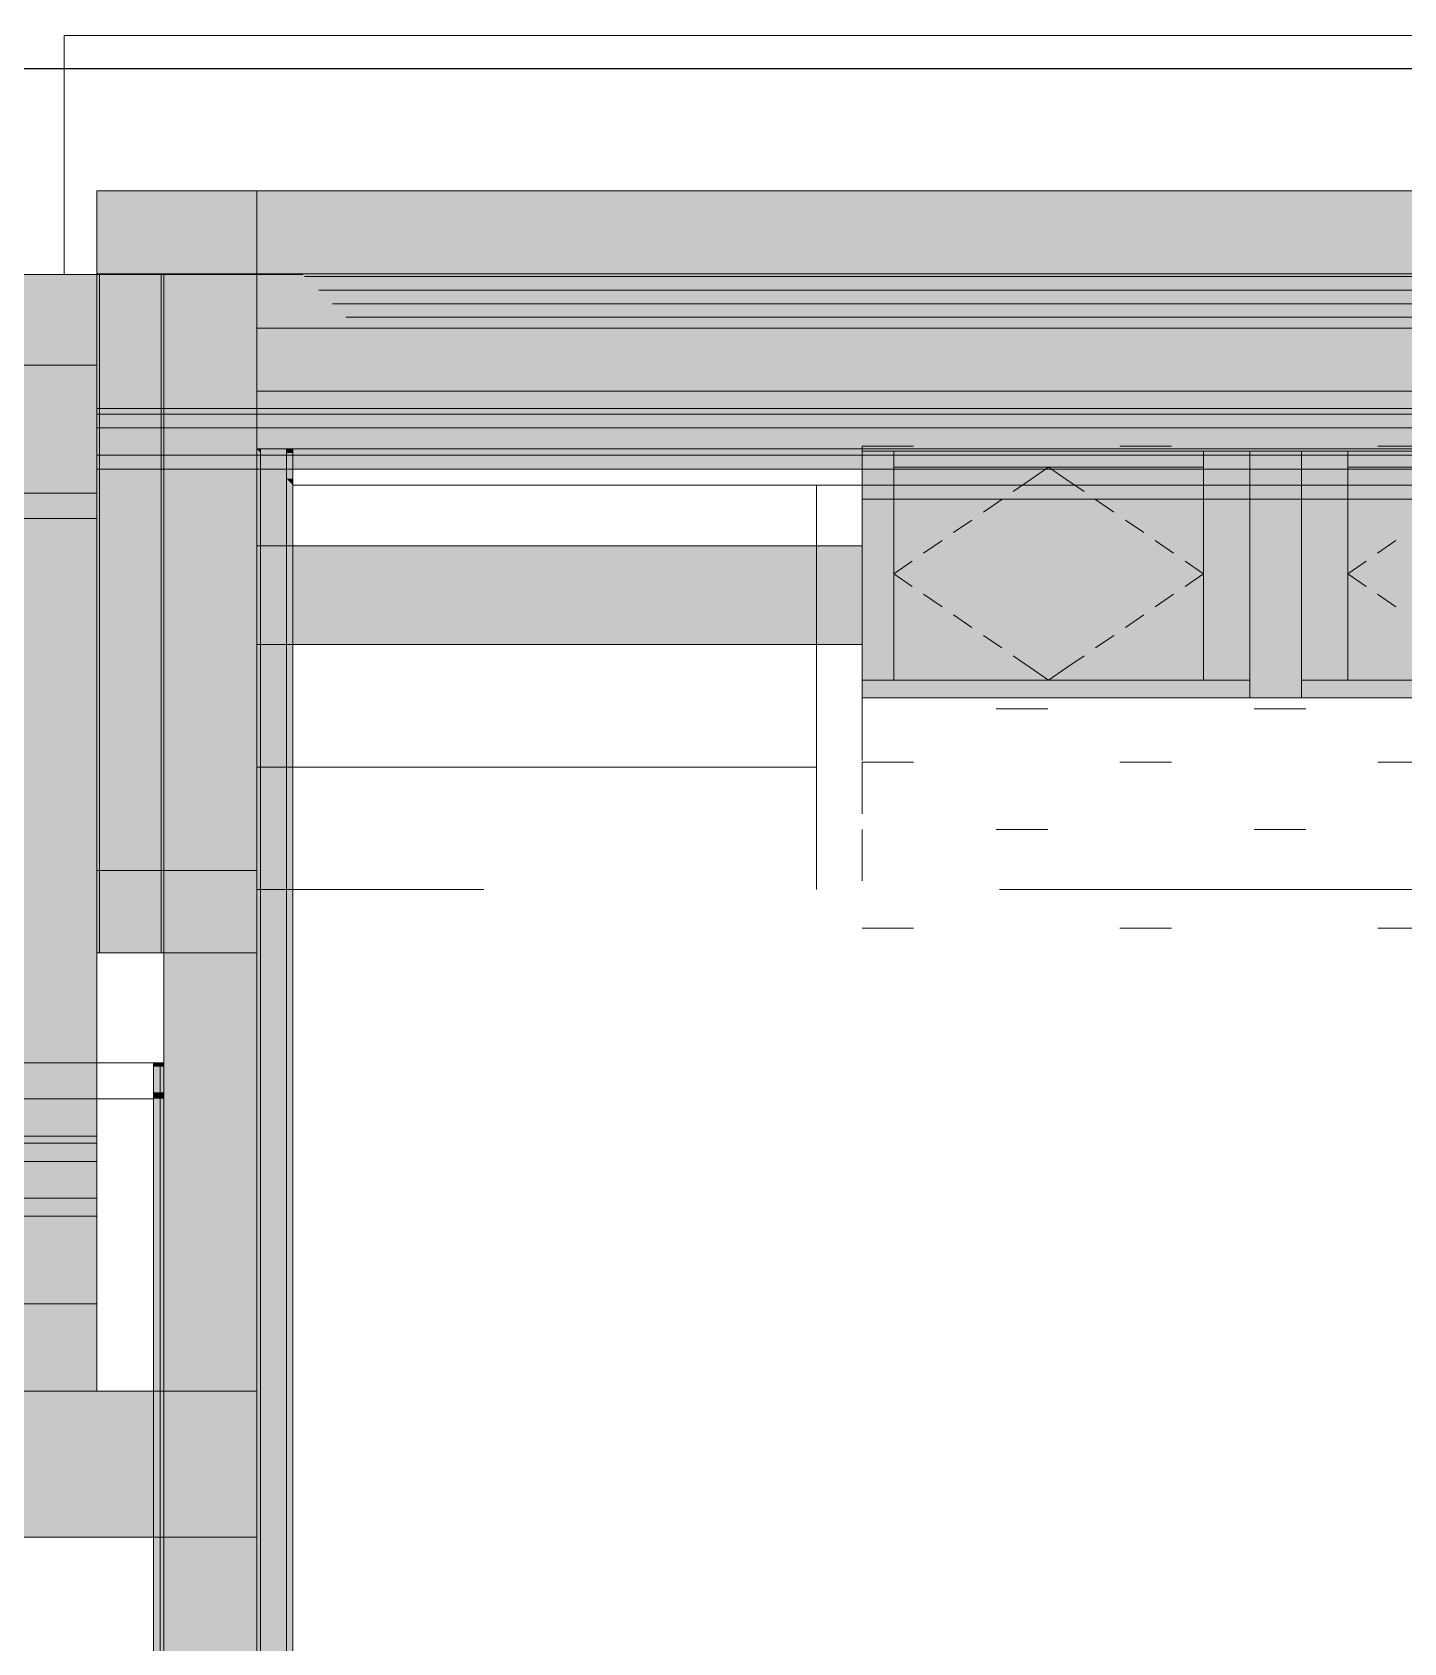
# Model space of a CAD drawing. Header units: metres. Extents: x -3 to 171, y -23 to 41.
# Drawn here: x 139.579 to 142.238, y 32.408 to 35.53 of the extents above; entities that cross this region are included whole.
import ezdxf

# ---------------------------------------------------------------- set-up
doc = ezdxf.new("R2010")
doc.units = ezdxf.units.M
doc.header["$MEASUREMENT"] = 0
doc.set_wipeout_variables(frame=1)
for name, pattern in [('Baufluchtlinie', [0.013, 0.008, -0.005]), ('UNSICHTBAR', [0.4, 0, -0.4]), ('Wipeout_Contour', [1, 0, -1])]:
    doc.linetypes.add(name, pattern=pattern)
for name, color, linetype in [('110 Wand Aussen', 7, 'Continuous'), ('120 Wand Innen tragend', 7, 'Continuous'), ('130 Wand Innen', 7, 'Continuous'), ('140 Brüstung', 7, 'Continuous'), ('310 Dachkonstruktion massiv', 7, 'Continuous'), ('325 Dachfenster', 7, 'Continuous'), ('330 Dachaufbau', 7, 'Continuous'), ('815 Raumbegrenzung', 7, 'Continuous'), ('905 VP Beschriftung Übersicht.Übersicht', 7, 'Continuous'), ('Neubau_840 Baulinien', 7, 'Continuous')]:
    doc.layers.add(name, color=color, linetype=linetype)
doc.linetypes.add('Grenze Grundstück', pattern='A,0,[2,415_260415_PP_VA_1_8 2 DG1.Shx,S=0.00031746,R=0,X=0,Y=0],-0.04,0', length=0.04)

# ---------------------------------------------------------------- blocks, each defined once
blk = doc.blocks.new('Wand_5_2', base_point=(140.0842, 33.7454))
at = {"layer": '120 Wand Innen tragend', "linetype": 'Continuous', "lineweight": 0, "true_color": 0x000000}
for points in [[(140.0142, 31.5952), (140.0142, 33.7454), (139.8342, 33.7454), (139.8342, 31.5952)], [(140.0717, 31.5952), (140.0717, 33.7454), (140.0217, 33.7454), (140.0217, 31.5952)], [(140.0842, 31.5952), (140.0842, 33.7454), (140.0717, 33.7454), (140.0717, 31.5952)]]:
    blk.add_hatch(color=18, dxfattribs=at).paths.add_polyline_path(points)
at = {"layer": '120 Wand Innen tragend', "linetype": 'Continuous', "lineweight": 0, "true_color": 0xffffff}
blk.add_hatch(color=7, dxfattribs=at).paths.add_polyline_path([(140.0217, 31.5952), (140.0217, 33.7454), (140.0142, 33.7454), (140.0142, 31.5952)])
at = {"layer": '120 Wand Innen tragend', "color": 7, "linetype": 'Continuous', "lineweight": 18}
blk.add_line((140.0142, 31.5952), (140.0142, 33.7454), dxfattribs=at)
at = {"layer": '120 Wand Innen tragend', "color": 7, "linetype": 'Continuous', "lineweight": 13}
for p, q in [((140.0217, 31.5952), (140.0217, 33.7454)), ((140.0717, 31.5952), (140.0717, 33.7454))]:
    blk.add_line(p, q, dxfattribs=at)
at = {"layer": '120 Wand Innen tragend', "color": 7, "linetype": 'Continuous', "lineweight": 18, "flags": 128}
for points in [[(139.8342, 33.7454), (139.8342, 31.5952)], [(140.0142, 33.7454), (139.8342, 33.7454)]]:
    blk.add_lwpolyline(points, dxfattribs=at)
at = {"layer": '120 Wand Innen tragend', "color": 7, "linetype": 'Continuous', "lineweight": 13, "flags": 128}
for points in [[(140.0842, 31.5952), (140.0842, 33.7454)], [(140.0217, 31.5952), (140.0142, 31.5952)], [(140.0717, 31.5952), (140.0217, 31.5952)], [(140.0842, 31.5952), (140.0717, 31.5952)]]:
    blk.add_lwpolyline(points, dxfattribs=at)
blk = doc.blocks.new('Wand_7_2', base_point=(139.7042, 33.7454))
at = {"layer": '110 Wand Aussen', "linetype": 'Continuous', "lineweight": 0, "true_color": 0x000000}
for points in [[(139.7042, 35.0602), (139.7042, 33.7454), (139.7092, 33.7454), (139.7092, 35.0602)], [(139.7092, 35.0602), (139.7092, 33.7454), (139.8292, 33.7454), (139.8292, 35.0602)], [(139.8292, 35.0602), (139.8292, 33.7454), (139.8342, 33.7454), (139.8342, 35.0602)], [(139.8342, 35.0602), (139.8342, 33.7454), (140.0142, 33.7454), (140.0142, 35.0602)]]:
    blk.add_hatch(color=18, dxfattribs=at).paths.add_polyline_path(points)
at = {"layer": '110 Wand Aussen', "color": 7, "linetype": 'Continuous', "lineweight": 13}
for p, q in [((139.7092, 35.0602), (139.7092, 33.7454)), ((139.8292, 35.0602), (139.8292, 33.7454))]:
    blk.add_line(p, q, dxfattribs=at)
at = {"layer": '110 Wand Aussen', "color": 7, "linetype": 'Continuous', "lineweight": 18}
blk.add_line((139.8342, 35.0602), (139.8342, 33.7454), dxfattribs=at)
at = {"layer": '110 Wand Aussen', "color": 7, "linetype": 'Continuous', "lineweight": 13, "flags": 128}
for points in [[(139.7042, 35.0602), (139.7092, 35.0602)], [(139.7042, 35.0602), (139.7042, 33.7454)], [(139.7092, 35.0602), (139.8292, 35.0602)], [(139.8292, 35.0602), (139.8342, 35.0602)], [(139.7042, 33.7454), (139.7092, 33.7454)], [(139.7092, 33.7454), (139.8292, 33.7454)], [(139.8292, 33.7454), (139.8342, 33.7454)]]:
    blk.add_lwpolyline(points, dxfattribs=at)
at = {"layer": '110 Wand Aussen', "color": 7, "linetype": 'Continuous', "lineweight": 18, "flags": 128}
for points in [[(139.8342, 35.0602), (140.0142, 35.0602)], [(140.0142, 33.7454), (140.0142, 35.0602)], [(139.8342, 33.7454), (140.0142, 33.7454)]]:
    blk.add_lwpolyline(points, dxfattribs=at)
blk = doc.blocks.new('Wand_9_2', base_point=(139.8342, 35.0602))
at = {"layer": '140 Brüstung', "color": 7, "linetype": 'Continuous', "lineweight": 18, "flags": 128}
blk.add_lwpolyline([(140.2078, 35.0602), (140.2078, 34.9642)], dxfattribs=at)
at = {"color": 254, "linetype": 'Wipeout_Contour', "lineweight": 0, "ltscale": 577.764892}
blk.add_wipeout([(140.1077, 35.0568), (140.1345, 35.0568), (140.1345, 35.0602), (140.1077, 35.0602)], dxfattribs=at).dxf.layer = '140 Brüstung'
at = {"color": 254, "linetype": 'Wipeout_Contour', "lineweight": 0, "ltscale": 433.365574}
blk.add_wipeout([(140.1042, 35.0602), (139.9435, 35.2209), (139.9435, 35.0602)], dxfattribs=at).dxf.layer = '140 Brüstung'
at = {"color": 254, "linetype": 'Wipeout_Contour', "lineweight": 0, "ltscale": 432.773311}
blk.add_wipeout([(139.9435, 35.2209), (139.6407, 35.5238), (139.6407, 35.2209)], dxfattribs=at).dxf.layer = '140 Brüstung'
at = {"color": 254, "linetype": 'Wipeout_Contour', "lineweight": 0, "ltscale": 432.917586}
blk.add_wipeout([(140.1077, 35.0602), (140.1042, 35.0602), (140.1077, 35.0568)], dxfattribs=at).dxf.layer = '140 Brüstung'
at = {"layer": '140 Brüstung', "color": 7, "linetype": 'Continuous', "lineweight": 18}
for p, q in [((140.1077, 35.0602), (140.1077, 35.0568)), ((140.1077, 35.0568), (140.1345, 35.0568))]:
    blk.add_line(p, q, dxfattribs=at)
at = {"color": 254, "linetype": 'Wipeout_Contour', "lineweight": 0, "ltscale": 576.567697}
blk.add_wipeout([(139.6407, 35.2209), (139.6407, 35.0602), (139.9435, 35.0602), (139.9435, 35.2209)], dxfattribs=at).dxf.layer = '140 Brüstung'
at = {"layer": '140 Brüstung', "color": 7, "linetype": 'Continuous', "lineweight": 18, "flags": 128}
for points in [[(139.6407, 35.5238), (139.6407, 35.0602)], [(139.6407, 35.0602), (140.2078, 35.0602)]]:
    blk.add_lwpolyline(points, dxfattribs=at)
blk = doc.blocks.new('Wand_10_2', base_point=(139.8342, 35.3302))
at = {"color": 254, "linetype": 'Wipeout_Contour', "lineweight": 0, "ltscale": 578.056355}
blk.add_wipeout([(140.2078, 35.0568), (140.2003, 35.0568), (140.2003, 34.9642), (140.2078, 34.9566)], dxfattribs=at).dxf.layer = '140 Brüstung'
at = {"color": 254, "linetype": 'Wipeout_Contour', "lineweight": 0, "ltscale": 578.086831}
blk.add_wipeout([(140.2003, 35.0568), (140.2078, 35.0568), (140.2078, 35.0602), (140.2003, 35.0602)], dxfattribs=at).dxf.layer = '140 Brüstung'
at = {"color": 254, "linetype": 'Wipeout_Contour', "lineweight": 0, "ltscale": 578.032078}
blk.add_wipeout([(140.2003, 35.0568), (140.1927, 35.0568), (140.1927, 34.9718), (140.2003, 34.9642)], dxfattribs=at).dxf.layer = '140 Brüstung'
at = {"color": 254, "linetype": 'Wipeout_Contour', "lineweight": 0, "ltscale": 578.057389}
blk.add_wipeout([(140.1927, 35.0568), (140.2003, 35.0568), (140.2003, 35.0602), (140.1927, 35.0602)], dxfattribs=at).dxf.layer = '140 Brüstung'
at = {"color": 254, "linetype": 'Wipeout_Contour', "lineweight": 0, "ltscale": 578.006106}
blk.add_wipeout([(140.1927, 35.0568), (140.1869, 35.0568), (140.1869, 34.9776), (140.1927, 34.9718)], dxfattribs=at).dxf.layer = '140 Brüstung'
at = {"color": 254, "linetype": 'Wipeout_Contour', "lineweight": 0, "ltscale": 578.031382}
blk.add_wipeout([(140.1869, 35.0568), (140.1927, 35.0568), (140.1927, 35.0602), (140.1869, 35.0602)], dxfattribs=at).dxf.layer = '140 Brüstung'
at = {"color": 254, "linetype": 'Wipeout_Contour', "lineweight": 0, "ltscale": 578.014461}
blk.add_wipeout([(140.1869, 35.0568), (140.1608, 35.0568), (140.1608, 35.0037), (140.1869, 34.9776)], dxfattribs=at).dxf.layer = '140 Brüstung'
at = {"color": 254, "linetype": 'Wipeout_Contour', "lineweight": 0, "ltscale": 577.96944}
blk.add_wipeout([(140.1608, 35.0568), (140.1869, 35.0568), (140.1869, 35.0602), (140.1608, 35.0602)], dxfattribs=at).dxf.layer = '140 Brüstung'
at = {"color": 254, "linetype": 'Wipeout_Contour', "lineweight": 0, "ltscale": 588.338288}
blk.add_wipeout([(140.2078, 34.9566), (145.5305, 34.9566), (145.5381, 34.9642), (140.2003, 34.9642)], dxfattribs=at).dxf.layer = '140 Brüstung'
at = {"color": 254, "linetype": 'Wipeout_Contour', "lineweight": 0, "ltscale": 577.965393}
blk.add_wipeout([(140.1608, 35.0568), (140.1345, 35.0568), (140.1345, 35.0299), (140.1608, 35.0037)], dxfattribs=at).dxf.layer = '140 Brüstung'
at = {"color": 254, "linetype": 'Wipeout_Contour', "lineweight": 0, "ltscale": 588.34551}
blk.add_wipeout([(140.2003, 34.9642), (145.5381, 34.9642), (145.5457, 34.9718), (140.1927, 34.9718)], dxfattribs=at).dxf.layer = '140 Brüstung'
at = {"color": 254, "linetype": 'Wipeout_Contour', "lineweight": 0, "ltscale": 577.867916}
blk.add_wipeout([(140.1345, 35.0568), (140.1608, 35.0568), (140.1608, 35.0602), (140.1345, 35.0602)], dxfattribs=at).dxf.layer = '140 Brüstung'
at = {"color": 254, "linetype": 'Wipeout_Contour', "lineweight": 0, "ltscale": 588.351895}
blk.add_wipeout([(140.1927, 34.9718), (145.5457, 34.9718), (145.5515, 34.9776), (140.1869, 34.9776)], dxfattribs=at).dxf.layer = '140 Brüstung'
at = {"layer": '140 Brüstung', "color": 7, "linetype": 'Continuous', "lineweight": 18, "flags": 128}
blk.add_lwpolyline([(140.2078, 34.9566), (145.5305, 34.9566)], dxfattribs=at)
at = {"color": 254, "linetype": 'Wipeout_Contour', "lineweight": 0, "ltscale": 432.964717}
blk.add_wipeout([(140.1077, 35.0568), (140.1345, 35.0299), (140.1345, 35.0568)], dxfattribs=at).dxf.layer = '140 Brüstung'
at = {"color": 254, "linetype": 'Wipeout_Contour', "lineweight": 0, "ltscale": 588.367058}
blk.add_wipeout([(140.1869, 34.9776), (145.5515, 34.9776), (145.5776, 35.0037), (140.1608, 35.0037)], dxfattribs=at).dxf.layer = '140 Brüstung'
at = {"layer": '140 Brüstung', "color": 7, "linetype": 'Continuous', "lineweight": 18}
blk.add_line((140.1869, 34.9776), (145.5515, 34.9776), dxfattribs=at)
at = {"color": 254, "linetype": 'Wipeout_Contour', "lineweight": 0, "ltscale": 588.391991}
blk.add_wipeout([(140.1608, 35.0037), (145.5776, 35.0037), (145.6039, 35.0299), (140.1345, 35.0299)], dxfattribs=at).dxf.layer = '140 Brüstung'
at = {"layer": '140 Brüstung', "color": 7, "linetype": 'Continuous', "lineweight": 18}
blk.add_line((140.1608, 35.0037), (145.5776, 35.0037), dxfattribs=at)
at = {"color": 254, "linetype": 'Wipeout_Contour', "lineweight": 0, "ltscale": 588.417311}
blk.add_wipeout([(140.1345, 35.0299), (145.6039, 35.0299), (145.6307, 35.0568), (140.1077, 35.0568)], dxfattribs=at).dxf.layer = '140 Brüstung'
at = {"layer": '140 Brüstung', "color": 7, "linetype": 'Continuous', "lineweight": 18}
blk.add_line((140.1345, 35.0299), (145.6039, 35.0299), dxfattribs=at)
at = {"color": 254, "linetype": 'Wipeout_Contour', "lineweight": 0, "ltscale": 588.508413}
blk.add_wipeout([(140.1077, 35.0568), (145.6307, 35.0568), (145.7948, 35.2209), (139.9435, 35.2209)], dxfattribs=at).dxf.layer = '140 Brüstung'
at = {"layer": '140 Brüstung', "color": 7, "linetype": 'Continuous', "lineweight": 18}
for p, q in [((140.1077, 35.0568), (140.1345, 35.0568)), ((140.1077, 35.0568), (145.6307, 35.0568)), ((140.1345, 35.0568), (140.1608, 35.0568)), ((140.1608, 35.0568), (140.1869, 35.0568)), ((140.1869, 35.0568), (140.1927, 35.0568)), ((140.1927, 35.0568), (140.2003, 35.0568)), ((140.2003, 35.0568), (140.2078, 35.0568))]:
    blk.add_line(p, q, dxfattribs=at)
at = {"color": 254, "linetype": 'Wipeout_Contour', "lineweight": 0, "ltscale": 588.732567}
blk.add_wipeout([(146.0977, 35.5238), (139.6407, 35.5238), (139.9435, 35.2209), (145.7948, 35.2209)], dxfattribs=at).dxf.layer = '140 Brüstung'
at = {"layer": '140 Brüstung', "color": 7, "linetype": 'Continuous', "lineweight": 18, "flags": 128}
blk.add_lwpolyline([(146.0977, 35.5238), (139.6407, 35.5238)], dxfattribs=at)
blk = doc.blocks.new('Wand_12_2', base_point=(145.7242, 34.6522))
at = {"color": 254, "linetype": 'Wipeout_Contour', "lineweight": 0, "ltscale": 588.245226}
blk.add_wipeout([(140.0842, 34.7147), (145.7242, 34.7147), (145.7242, 34.7222), (140.0842, 34.7222)], dxfattribs=at).dxf.layer = '130 Wand Innen'
at = {"color": 254, "linetype": 'Wipeout_Contour', "lineweight": 0, "ltscale": 588.188599}
blk.add_wipeout([(140.0842, 34.6522), (145.7242, 34.6522), (145.7242, 34.6647), (140.0842, 34.6647)], dxfattribs=at).dxf.layer = '130 Wand Innen'
at = {"color": 254, "linetype": 'Wipeout_Contour', "lineweight": 0, "ltscale": 588.218026}
blk.add_wipeout([(140.0842, 34.6647), (145.7242, 34.6647), (145.7242, 34.7147), (140.0842, 34.7147)], dxfattribs=at).dxf.layer = '130 Wand Innen'
at = {"layer": '130 Wand Innen', "color": 7, "linetype": 'Continuous', "lineweight": 18}
for p, q in [((140.0842, 34.7147), (140.0842, 34.7222)), ((140.0842, 34.6647), (140.0842, 34.7147)), ((140.0842, 34.6647), (140.0842, 34.6522))]:
    blk.add_line(p, q, dxfattribs=at)
at = {"layer": '130 Wand Innen', "color": 7, "linetype": 'Continuous', "lineweight": 18, "flags": 128}
for points in [[(145.7242, 34.7222), (140.0842, 34.7222)], [(140.0842, 34.6522), (145.7242, 34.6522)]]:
    blk.add_lwpolyline(points, dxfattribs=at)
blk = doc.blocks.new('Wand_13_2', base_point=(140.0842, 33.7454))
at = {"layer": '130 Wand Innen', "linetype": 'Continuous', "lineweight": 0, "true_color": 0xffffff}
for points in [[(140.0142, 34.7222), (140.0217, 34.7147), (140.0217, 34.7222)], [(140.0142, 34.7222), (140.0142, 33.7454), (140.0217, 33.7454), (140.0217, 34.7147)]]:
    blk.add_hatch(color=7, dxfattribs=at).paths.add_polyline_path(points)
at = {"layer": '130 Wand Innen', "linetype": 'Continuous', "lineweight": 0, "true_color": 0x000000}
for points in [[(140.0717, 34.7222), (140.0217, 34.7222), (140.0217, 34.7147), (140.0717, 34.7147)], [(140.0842, 34.7222), (140.0717, 34.7222), (140.0717, 34.7147), (140.0842, 34.7147)], [(140.0217, 34.7147), (140.0717, 34.6647), (140.0717, 34.7147)], [(140.0717, 33.7454), (140.0717, 34.6647), (140.0217, 34.7147), (140.0217, 33.7454)], [(140.0842, 34.7147), (140.0717, 34.7147), (140.0717, 34.6647), (140.0842, 34.6647)], [(140.0717, 34.6647), (140.0842, 34.6522), (140.0842, 34.6647)], [(140.0842, 33.7454), (140.0842, 34.6522), (140.0717, 34.6647), (140.0717, 33.7454)]]:
    blk.add_hatch(color=18, dxfattribs=at).paths.add_polyline_path(points)
at = {"layer": '130 Wand Innen', "color": 7, "linetype": 'Continuous', "lineweight": 18}
for p, q in [((140.0217, 34.7147), (140.0217, 34.7222)), ((140.0717, 34.7147), (140.0717, 34.7222)), ((140.0842, 34.7147), (140.0842, 34.7222)), ((140.0217, 34.7147), (140.0217, 33.7454)), ((140.0717, 34.6647), (140.0717, 34.7147)), ((140.0842, 34.6647), (140.0842, 34.7147)), ((140.0717, 33.7454), (140.0717, 34.6647)), ((140.0842, 34.6647), (140.0842, 34.6522))]:
    blk.add_line(p, q, dxfattribs=at)
at = {"layer": '130 Wand Innen', "color": 7, "linetype": 'Continuous', "lineweight": 18, "flags": 128}
for points in [[(140.0142, 34.7222), (140.0217, 34.7222)], [(140.0142, 34.7222), (140.0142, 33.7454)], [(140.0217, 34.7222), (140.0717, 34.7222)], [(140.0717, 34.7222), (140.0842, 34.7222)], [(140.0842, 33.7454), (140.0842, 34.6522)]]:
    blk.add_lwpolyline(points, dxfattribs=at)
blk = doc.blocks.new('Wand_15_2', base_point=(139.7042, 35.0602))
at = {"color": 254, "linetype": 'Wipeout_Contour', "lineweight": 0, "ltscale": 576.237717}
blk.add_wipeout([(139.7042, 35.2227), (139.7042, 35.0602), (139.7092, 35.0602), (139.7092, 35.2227)], dxfattribs=at).dxf.layer = '110 Wand Aussen'
at = {"color": 254, "linetype": 'Wipeout_Contour', "lineweight": 0, "ltscale": 576.479981}
blk.add_wipeout([(139.7092, 35.2227), (139.7092, 35.0602), (139.8292, 35.0602), (139.8292, 35.2227)], dxfattribs=at).dxf.layer = '110 Wand Aussen'
at = {"layer": '110 Wand Aussen', "color": 7, "linetype": 'Continuous', "lineweight": 18, "flags": 128}
for points in [[(139.7042, 35.2227), (139.7092, 35.2227)], [(139.7042, 35.2227), (139.7042, 35.0602)], [(139.7042, 35.0602), (139.7092, 35.0602)]]:
    blk.add_lwpolyline(points, dxfattribs=at)
at = {"color": 254, "linetype": 'Wipeout_Contour', "lineweight": 0, "ltscale": 576.722622}
blk.add_wipeout([(139.8292, 35.2227), (139.8292, 35.0602), (139.8342, 35.0602), (139.8342, 35.2227)], dxfattribs=at).dxf.layer = '110 Wand Aussen'
at = {"color": 254, "linetype": 'Wipeout_Contour', "lineweight": 0, "ltscale": 577.081189}
blk.add_wipeout([(139.8342, 35.2227), (139.8342, 35.0602), (140.0142, 35.0602), (140.0142, 35.2227)], dxfattribs=at).dxf.layer = '110 Wand Aussen'
at = {"layer": '110 Wand Aussen', "color": 7, "linetype": 'Continuous', "lineweight": 18, "flags": 128}
for points in [[(139.7092, 35.2227), (139.8292, 35.2227)], [(139.8292, 35.2227), (139.8342, 35.2227)], [(139.8342, 35.2227), (140.0142, 35.2227)], [(140.0142, 35.0602), (140.0142, 35.2227)], [(139.7092, 35.0602), (139.8292, 35.0602)], [(139.8292, 35.0602), (139.8342, 35.0602)], [(139.8342, 35.0602), (140.0142, 35.0602)]]:
    blk.add_lwpolyline(points, dxfattribs=at)
blk = doc.blocks.new('Dachfläche_2_2', base_point=(140.0142, 34.9566))
at = {"layer": '310 Dachkonstruktion massiv', "linetype": 'Continuous', "lineweight": 0, "true_color": 0x000000}
blk.add_hatch(color=18, dxfattribs=at).paths.add_polyline_path([(140.0142, 34.3429), (141.1875, 34.3429), (141.1875, 34.5344), (140.0142, 34.5344)])
at = {"layer": '310 Dachkonstruktion massiv', "color": 7, "linetype": 'Continuous', "lineweight": 13}
for p, q in [((140.0142, 34.5344), (140.0142, 34.3429)), ((141.1875, 34.5344), (140.0142, 34.5344)), ((141.1875, 34.5344), (141.1875, 34.3429)), ((141.1875, 34.3429), (140.0142, 34.3429))]:
    blk.add_line(p, q, dxfattribs=at)
at = {"layer": '310 Dachkonstruktion massiv', "color": 7, "linetype": 'Continuous', "lineweight": 18, "flags": 128}
for points in [[(140.0142, 34.5344), (140.0142, 34.9566)], [(140.0142, 34.9566), (145.9042, 34.9566)], [(144.5475, 34.6251), (141.1875, 34.6251)], [(141.1875, 34.6251), (141.1875, 34.5344)]]:
    blk.add_lwpolyline(points, dxfattribs=at)
blk = doc.blocks.new('Wand_32_2', base_point=(140.0842, 33.4624))
at = {"layer": '130 Wand Innen', "color": 7, "linetype": 'Continuous', "lineweight": 18}
for p, q in [((139.8342, 33.5249), (139.8342, 33.5324)), ((139.8342, 33.4749), (139.8342, 33.5249)), ((139.8342, 33.4624), (139.8342, 33.4749))]:
    blk.add_line(p, q, dxfattribs=at)
at = {"layer": '130 Wand Innen', "color": 7, "linetype": 'Continuous', "lineweight": 18, "flags": 128}
for points in [[(139.8342, 33.5249), (139.8342, 33.5324)], [(139.8342, 33.4749), (139.8342, 33.5249)], [(139.8342, 33.4624), (139.8342, 33.4749)]]:
    blk.add_lwpolyline(points, dxfattribs=at)
at = {"color": 254, "linetype": 'Wipeout_Contour', "lineweight": 0, "ltscale": 568.639}
blk.add_wipeout([(139.8142, 33.5324), (136.4842, 33.5324), (136.4842, 33.5249), (139.8142, 33.5249)], dxfattribs=at).dxf.layer = '130 Wand Innen'
at = {"color": 254, "linetype": 'Wipeout_Contour', "lineweight": 0, "ltscale": 568.582437}
blk.add_wipeout([(139.8142, 33.4749), (136.4842, 33.4749), (136.4842, 33.4624), (139.8142, 33.4624)], dxfattribs=at).dxf.layer = '130 Wand Innen'
at = {"color": 254, "linetype": 'Wipeout_Contour', "lineweight": 0, "ltscale": 568.611828}
blk.add_wipeout([(139.8142, 33.5249), (136.4842, 33.5249), (136.4842, 33.4749), (139.8142, 33.4749)], dxfattribs=at).dxf.layer = '130 Wand Innen'
at = {"layer": '130 Wand Innen', "color": 7, "linetype": 'Continuous', "lineweight": 18}
for p, q in [((139.8142, 33.5324), (139.8142, 33.5249)), ((139.8142, 33.5249), (139.8142, 33.4749)), ((139.8142, 33.4749), (139.8142, 33.4624))]:
    blk.add_line(p, q, dxfattribs=at)
at = {"layer": '130 Wand Innen', "color": 7, "linetype": 'Continuous', "lineweight": 18, "flags": 128}
for points in [[(139.8342, 33.5324), (136.4842, 33.5324)], [(136.4842, 33.4624), (139.8142, 33.4624)]]:
    blk.add_lwpolyline(points, dxfattribs=at)
blk = doc.blocks.new('Wand_107_2', base_point=(139.8142, 30.4652))
at = {"layer": '130 Wand Innen', "linetype": 'Continuous', "lineweight": 0, "true_color": 0x000000}
for points in [[(139.8267, 33.5324), (139.8142, 33.5324), (139.8142, 33.5249), (139.8267, 33.5249)], [(139.8267, 33.5249), (139.8142, 33.5249), (139.8142, 33.4749), (139.8267, 33.4749)], [(139.8267, 33.4749), (139.8142, 33.4749), (139.8142, 33.4624), (139.8267, 33.4624)], [(139.8142, 33.4624), (139.8142, 30.4652), (139.8267, 30.4652), (139.8267, 33.4624)]]:
    blk.add_hatch(color=18, dxfattribs=at).paths.add_polyline_path(points)
at = {"layer": '130 Wand Innen', "linetype": 'Continuous', "lineweight": 0, "true_color": 0xffffff}
for points in [[(139.8342, 33.5324), (139.8267, 33.5324), (139.8267, 33.5249), (139.8342, 33.5249)], [(139.8342, 33.5249), (139.8267, 33.5249), (139.8267, 33.4749), (139.8342, 33.4749)], [(139.8342, 33.4749), (139.8267, 33.4749), (139.8267, 33.4624), (139.8342, 33.4624)], [(139.8342, 30.4652), (139.8342, 33.4624), (139.8267, 33.4624), (139.8267, 30.4652)]]:
    blk.add_hatch(color=7, dxfattribs=at).paths.add_polyline_path(points)
at = {"layer": '130 Wand Innen', "color": 7, "linetype": 'Continuous', "lineweight": 18}
for p, q in [((139.8142, 33.5324), (139.8142, 33.5249)), ((139.8267, 33.5324), (139.8142, 33.5324)), ((139.8142, 33.5249), (139.8142, 33.4749)), ((139.8267, 33.5249), (139.8267, 33.5324)), ((139.8342, 33.5324), (139.8267, 33.5324)), ((139.8267, 33.4749), (139.8267, 33.5249)), ((139.8342, 33.5249), (139.8342, 33.5324)), ((139.8342, 33.4749), (139.8342, 33.5249)), ((139.8142, 33.4749), (139.8142, 33.4624)), ((139.8267, 33.4624), (139.8267, 33.4749)), ((139.8342, 33.4624), (139.8342, 33.4749)), ((139.8267, 30.4652), (139.8267, 33.4624))]:
    blk.add_line(p, q, dxfattribs=at)
at = {"layer": '130 Wand Innen', "color": 7, "linetype": 'Continuous', "lineweight": 18, "flags": 128}
for points in [[(139.8142, 33.4624), (139.8142, 30.4652)], [(139.8342, 30.4652), (139.8342, 33.4624)], [(139.8142, 30.4652), (139.8267, 30.4652)], [(139.8267, 30.4652), (139.8342, 30.4652)]]:
    blk.add_lwpolyline(points, dxfattribs=at)
blk = doc.blocks.new('Dachfläche_7_2', base_point=(139.7042, 35.0617))
at = {"layer": '330 Dachaufbau', "linetype": 'Continuous', "lineweight": 0, "true_color": 0x000000}
for points in [[(139.7042, 35.0617), (139.7042, 34.8004), (146.0342, 34.8004), (146.0342, 35.0617)], [(146.0342, 34.7898), (146.0342, 34.8004), (139.7042, 34.8004), (139.7042, 34.7898)], [(146.0342, 34.7632), (146.0342, 34.7898), (139.7042, 34.7898), (139.7042, 34.7632)], [(139.7042, 34.6834), (146.0342, 34.6834), (146.0342, 34.71), (139.7042, 34.71)]]:
    blk.add_hatch(color=18, dxfattribs=at).paths.add_polyline_path(points)
at = {"layer": '330 Dachaufbau', "linetype": 'Continuous', "lineweight": 0, "true_color": 0xffffff}
blk.add_hatch(color=7, dxfattribs=at).paths.add_polyline_path([(139.7042, 34.71), (146.0342, 34.71), (146.0342, 34.7632), (139.7042, 34.7632)])
at = {"layer": '330 Dachaufbau', "color": 7, "linetype": 'Continuous', "lineweight": 13}
for p, q in [((146.0342, 34.8004), (139.7042, 34.8004)), ((146.0342, 34.7898), (139.7042, 34.7898)), ((146.0342, 34.7632), (139.7042, 34.7632)), ((146.0342, 34.71), (139.7042, 34.71)), ((146.0342, 34.6834), (139.7042, 34.6834))]:
    blk.add_line(p, q, dxfattribs=at)
at = {"layer": '330 Dachaufbau', "color": 7, "linetype": 'Continuous', "lineweight": 18, "flags": 128}
for points in [[(139.7042, 35.0617), (146.0342, 35.0617)], [(139.7042, 34.8004), (139.7042, 35.0617)]]:
    blk.add_lwpolyline(points, dxfattribs=at)
at = {"layer": '330 Dachaufbau', "color": 7, "linetype": 'Continuous', "lineweight": 13, "flags": 128}
blk.add_lwpolyline([(139.7042, 34.8004), (139.7042, 34.7898), (139.7042, 34.7632), (139.7042, 34.71), (139.7042, 34.6834)], dxfattribs=at)
blk = doc.blocks.new('Dachfläche_8_2', base_point=(137.0041, 35.3302))
at = {"layer": '310 Dachkonstruktion massiv', "linetype": 'Continuous', "lineweight": 0, "true_color": 0x000000}
for points in [[(139.7042, 33.2347), (133.5172, 33.2347), (133.5175, 33.065), (134.4542, 33.065), (134.4542, 33.185), (136.1542, 33.185), (136.1542, 33.065), (137.1842, 33.065), (137.1842, 33.185), (138.8842, 33.185), (138.8842, 33.065), (139.7042, 33.065)], [(138.8842, 32.8953), (139.7042, 32.8953), (139.7042, 33.065), (138.8842, 33.065)], [(138.8842, 32.8953), (138.8842, 32.6124), (140.0142, 32.6124), (140.0142, 32.8953), (139.7042, 32.8953)]]:
    blk.add_hatch(color=18, dxfattribs=at).paths.add_polyline_path(points)
at = {"layer": '310 Dachkonstruktion massiv', "color": 7, "linetype": 'Continuous', "lineweight": 13}
for p, q in [((139.7042, 33.2347), (133.5172, 33.2347)), ((139.7042, 33.065), (138.8842, 33.065))]:
    blk.add_line(p, q, dxfattribs=at)
at = {"layer": '310 Dachkonstruktion massiv', "color": 7, "linetype": 'Continuous', "lineweight": 18}
for p, q in [((140.0142, 32.8953), (140.0142, 32.6124)), ((140.0142, 32.6124), (138.8842, 32.6124))]:
    blk.add_line(p, q, dxfattribs=at)
at = {"layer": '310 Dachkonstruktion massiv', "color": 7, "linetype": 'Continuous', "lineweight": 18, "flags": 128}
for points in [[(137.0041, 34.8846), (139.7042, 34.8846)], [(139.7042, 34.8846), (139.7042, 33.9052), (139.7042, 33.2347)], [(140.0142, 33.9052), (139.7042, 33.9052)], [(140.0142, 32.8953), (140.0142, 33.9052)], [(140.0142, 32.8953), (139.7042, 32.8953), (138.8842, 32.8953)]]:
    blk.add_lwpolyline(points, dxfattribs=at)
at = {"layer": '310 Dachkonstruktion massiv', "color": 7, "linetype": 'Continuous', "lineweight": 13, "flags": 128}
blk.add_lwpolyline([(139.7042, 33.2347), (139.7042, 33.065), (139.7042, 32.8953)], dxfattribs=at)
blk = doc.blocks.new('Dachfläche_23_2', base_point=(133.3781, 35.5302))
at = {"layer": '330 Dachaufbau', "linetype": 'Continuous', "lineweight": 0, "true_color": 0x000000}
for points in [[(136.8242, 35.0602), (137.1342, 35.0602), (137.1342, 35.5302), (136.1792, 35.5302), (136.1792, 34.6887), (134.4292, 34.6887), (134.4292, 35.5302), (133.3781, 35.5302), (133.386, 33.3902), (139.7042, 33.3902), (139.7042, 34.6366), (136.8242, 34.6366)], [(139.7042, 33.3761), (139.7042, 33.3902), (133.386, 33.3902), (133.386, 33.3761)], [(139.7042, 33.3407), (139.7042, 33.3761), (133.386, 33.3761), (133.3861, 33.3407)], [(139.7042, 33.2347), (139.7042, 33.27), (133.5122, 33.27), (133.5124, 33.2347)]]:
    blk.add_hatch(color=18, dxfattribs=at).paths.add_polyline_path(points)
at = {"layer": '330 Dachaufbau', "linetype": 'Continuous', "lineweight": 0, "true_color": 0xffffff}
blk.add_hatch(color=7, dxfattribs=at).paths.add_polyline_path([(139.7042, 33.27), (139.7042, 33.3407), (133.3861, 33.3407), (133.3862, 33.27)])
at = {"layer": '330 Dachaufbau', "color": 7, "linetype": 'Continuous', "lineweight": 13}
for p, q in [((139.7042, 33.3902), (133.386, 33.3902)), ((139.7042, 33.3761), (133.386, 33.3761)), ((139.7042, 33.3407), (133.3861, 33.3407)), ((139.7042, 33.2347), (133.5124, 33.2347))]:
    blk.add_line(p, q, dxfattribs=at)
at = {"layer": '330 Dachaufbau', "color": 7, "linetype": 'Continuous', "lineweight": 18, "flags": 128}
for points in [[(136.8242, 34.6366), (139.7042, 34.6366)], [(139.7042, 34.6366), (139.7042, 33.3902)]]:
    blk.add_lwpolyline(points, dxfattribs=at)
at = {"layer": '330 Dachaufbau', "color": 7, "linetype": 'Continuous', "lineweight": 13, "flags": 128}
for points in [[(139.7042, 33.3902), (139.7042, 33.3761), (139.7042, 33.3407), (139.7042, 33.27), (139.7042, 33.2347)], [(139.7042, 33.27), (133.5122, 33.27), (133.3922, 33.27), (133.3862, 33.27)]]:
    blk.add_lwpolyline(points, dxfattribs=at)
blk = doc.blocks.new('Dachfläche_24_2', base_point=(136.8242, 35.0602))
at = {"layer": '330 Dachaufbau', "linetype": 'Continuous', "lineweight": 0, "true_color": 0x000000}
blk.add_hatch(color=18, dxfattribs=at).paths.add_polyline_path([(139.7042, 35.0602), (136.8242, 35.0602), (136.8242, 34.6366), (139.7042, 34.6366)])
at = {"layer": '330 Dachaufbau', "color": 7, "linetype": 'Continuous', "lineweight": 18, "flags": 128}
for points in [[(136.8242, 35.0602), (139.7042, 35.0602)], [(139.7042, 35.0602), (139.7042, 34.6366)], [(139.7042, 34.6366), (136.8242, 34.6366)], [(139.7042, 34.5872), (139.7042, 34.5984), (139.7042, 34.6209), (139.7042, 34.6366)], [(136.8242, 34.5872), (139.7042, 34.5872)]]:
    blk.add_lwpolyline(points, dxfattribs=at)
blk = doc.blocks.new('VELUX SlopeRoofBundle[33]_2', base_point=(133.3792, 35.4602))
at = {"layer": '325 Dachfenster', "linetype": 'Continuous', "lineweight": 0, "flags": 128}
for points in [[(141.1875, 34.7178), (144.5475, 34.7178)], [(141.1875, 34.2396), (141.1875, 34.7178)], [(141.2492, 34.2738), (141.2492, 34.7178)], [(141.8492, 34.2738), (141.8492, 34.7178)], [(141.9392, 34.7178), (141.9392, 34.2396)], [(142.0392, 34.2396), (142.0392, 34.7178)], [(142.1292, 34.2738), (142.1292, 34.7178)], [(141.8492, 34.687), (141.2492, 34.687)], [(141.5492, 34.687), (141.5136, 34.6625), (141.4805, 34.6397)], [(141.5492, 34.687), (141.5848, 34.6625), (141.6179, 34.6397)], [(142.7292, 34.687), (142.1292, 34.687)], [(141.4583, 34.6244), (141.4227, 34.5999)], [(141.6401, 34.6244), (141.6757, 34.5999)], [(141.4004, 34.5845), (141.3649, 34.56)], [(141.698, 34.5845), (141.7335, 34.56)], [(141.3426, 34.5447), (141.307, 34.5202)], [(141.7558, 34.5447), (141.7914, 34.5202)], [(142.2226, 34.5447), (142.187, 34.5202)], [(141.2848, 34.5049), (141.2492, 34.4804)], [(141.8136, 34.5049), (141.8492, 34.4804)], [(142.1648, 34.5049), (142.1292, 34.4804)], [(141.2848, 34.4559), (141.2492, 34.4804)], [(141.8136, 34.4559), (141.8492, 34.4804)], [(142.1648, 34.4559), (142.1292, 34.4804)], [(141.3426, 34.4161), (141.307, 34.4406)], [(141.7558, 34.4161), (141.7914, 34.4406)], [(142.2226, 34.4161), (142.187, 34.4406)], [(141.4004, 34.3762), (141.3649, 34.4008)], [(141.698, 34.3762), (141.7335, 34.4008)], [(141.4583, 34.3364), (141.4227, 34.3609)], [(141.6401, 34.3364), (141.6757, 34.3609)], [(141.5492, 34.2738), (141.5136, 34.2983), (141.4805, 34.3211)], [(141.5492, 34.2738), (141.5848, 34.2983), (141.6179, 34.3211)], [(141.9392, 34.2738), (141.1875, 34.2738)], [(142.8192, 34.2738), (142.0392, 34.2738)], [(144.5475, 34.2396), (143.7992, 34.2396), (143.6992, 34.2396), (142.9192, 34.2396), (142.8192, 34.2396), (142.0392, 34.2396), (141.9392, 34.2396), (141.1875, 34.2396)]]:
    blk.add_lwpolyline(points, dxfattribs=at)
blk = doc.blocks.new('Dachfläche_35_2', base_point=(144.6392, 35.0426))
at = {"layer": '325 Dachfenster', "color": 255, "linetype": 'UNSICHTBAR', "lineweight": 13, "flags": 128}
for points in [[(141.1875, 34.7178), (141.1875, 34.728)], [(141.1875, 34.728), (144.5475, 34.728)], [(141.1875, 34.2185), (141.1875, 34.2396)], [(144.5475, 34.2185), (141.1875, 34.2185)], [(141.1875, 34.2185), (141.1875, 34.1151)], [(141.1875, 34.1151), (144.5475, 34.1151)], [(141.1875, 34.1151), (141.1875, 33.9848)], [(144.5475, 33.9848), (141.1875, 33.9848)], [(141.1875, 33.9847), (141.1875, 33.9848)], [(144.5475, 33.9847), (141.1875, 33.9847)], [(141.1875, 33.9847), (141.1875, 33.7932)], [(141.1875, 33.7932), (144.5475, 33.7932)]]:
    blk.add_lwpolyline(points, dxfattribs=at)
at = {"layer": '325 Dachfenster', "linetype": 'Continuous', "lineweight": 0}
blk.add_blockref('VELUX SlopeRoofBundle[33]_2', (133.3792, 35.4602), dxfattribs=at)

msp = doc.modelspace()

# ---------------------------------------------------------------- linework, layer by layer
at = {"layer": '310 Dachkonstruktion massiv', "color": 8, "linetype": 'Baufluchtlinie', "lineweight": 13, "ltscale": 200}
for p, q in [((141.0992, 34.1052), (140.0142, 34.1052)), ((145.6542, 33.8681), (140.0142, 33.8681))]:
    msp.add_line(p, q, dxfattribs=at)
at = {"layer": '815 Raumbegrenzung', "color": 8, "linetype": 'Continuous', "lineweight": 13}
msp.add_lwpolyline([(148.3242, 29.3852), (147.0842, 29.3852), (147.0842, 30.9024), (144.4642, 30.9024), (144.4642, 31.5952), (140.0142, 31.5952), (140.0142, 34.8345), (145.7242, 34.8345), (145.7242, 33.4624), (148.3242, 33.4624)], close=True, dxfattribs=at)

# ---------------------------------------------------------------- block references
at = {"layer": '110 Wand Aussen', "color": 7, "lineweight": 25}
msp.add_blockref('Wand_7_2', (139.7042, 33.7454), dxfattribs=at)
at = {"layer": '120 Wand Innen tragend', "color": 7, "lineweight": 25}
msp.add_blockref('Wand_5_2', (140.0842, 33.7454), dxfattribs=at)

# ---------------------------------------------------------------- next in the draw order: block references
at = {"layer": '130 Wand Innen', "color": 7, "lineweight": 35}
for name, p in [('Wand_12_2', (145.7242, 34.6522)), ('Wand_32_2', (140.0842, 33.4624))]:
    msp.add_blockref(name, p, dxfattribs=at)
at = {"layer": '140 Brüstung', "color": 7, "lineweight": 25}
msp.add_blockref('Wand_9_2', (139.8342, 35.0602), dxfattribs=at)

# ---------------------------------------------------------------- next in the draw order: hatches: boundary and pattern name
at = {"layer": '905 VP Beschriftung Übersicht.Übersicht', "linetype": 'Continuous', "lineweight": 0}
msp.add_hatch(color=255, dxfattribs=at).paths.add_polyline_path([(144.5475, 34.7178), (144.5475, 34.2396), (141.1875, 34.2396), (141.1875, 34.7178)])
at = {"layer": '905 VP Beschriftung Übersicht.Übersicht', "linetype": 'Continuous', "lineweight": 0, "true_color": 0x2a2e32}
msp.add_hatch(color=250, dxfattribs=at).paths.add_polyline_path([(144.5475, 34.7178), (144.5475, 34.2396), (141.1875, 34.2396), (141.1875, 34.7178)])

# ---------------------------------------------------------------- next in the draw order: linework, layer by layer
at = {"layer": '310 Dachkonstruktion massiv', "color": 8, "linetype": 'Baufluchtlinie', "lineweight": 13, "ltscale": 200}
msp.add_line((141.0992, 34.6522), (141.0992, 33.8681), dxfattribs=at)
at = {"layer": '815 Raumbegrenzung', "color": 8, "linetype": 'Continuous', "lineweight": 13}
msp.add_line((139.8342, 31.4152), (139.8342, 33.7552), dxfattribs=at)

# ---------------------------------------------------------------- next in the draw order: block references
at = {"layer": '130 Wand Innen', "color": 7, "lineweight": 35}
for name, p in [('Wand_13_2', (140.0842, 33.7454)), ('Wand_107_2', (139.8142, 30.4652))]:
    msp.add_blockref(name, p, dxfattribs=at)
at = {"layer": '140 Brüstung', "color": 7, "lineweight": 25}
msp.add_blockref('Wand_10_2', (139.8342, 35.3302), dxfattribs=at)
at = {"layer": '325 Dachfenster', "color": 7, "linetype": 'Continuous', "lineweight": 13, "true_color": 0xf4f4f4}
msp.add_blockref('Dachfläche_35_2', (144.6392, 35.0426), dxfattribs=at)

# ---------------------------------------------------------------- next in the draw order: linework, layer by layer
at = {"layer": 'Neubau_840 Baulinien', "color": 1, "linetype": 'Continuous', "lineweight": 25, "true_color": 0xfb0106}
msp.add_lwpolyline([(121.8423, 35.5256), (133.3792, 35.4602), (152.3642, 35.4602), (171.3553, 35.4443)], dxfattribs=at)

# ---------------------------------------------------------------- next in the draw order: block references
at = {"layer": '110 Wand Aussen', "color": 7, "lineweight": 25}
msp.add_blockref('Wand_15_2', (139.7042, 35.0602), dxfattribs=at)
at = {"layer": '310 Dachkonstruktion massiv', "color": 7, "linetype": 'Continuous', "lineweight": 18}
msp.add_blockref('Dachfläche_2_2', (140.0142, 34.9566), dxfattribs=at)

# ---------------------------------------------------------------- next in the draw order: hatches: boundary and pattern name
at = {"layer": '330 Dachaufbau', "linetype": 'Continuous', "lineweight": 13}
msp.add_hatch(color=7, dxfattribs=at).paths.add_polyline_path([(139.7042, 35.0617), (146.0342, 35.0617), (146.0342, 35.2227), (139.7042, 35.2227)])

# ---------------------------------------------------------------- next in the draw order: linework, layer by layer
at = {"layer": '330 Dachaufbau', "color": 7, "linetype": 'Continuous', "lineweight": 13, "flags": 128}
msp.add_lwpolyline([(139.7042, 35.0617), (146.0342, 35.0617), (146.0342, 35.2227), (139.7042, 35.2227)], close=True, dxfattribs=at)
at = {"layer": 'Neubau_840 Baulinien', "color": 254, "linetype": 'Grenze Grundstück', "lineweight": 13, "true_color": 0xe3e3e3}
msp.add_lwpolyline([(133.3792, 35.46), (152.3642, 35.459), (152.3372, 24.0151), (152.2792, 15.8929), (152.2278, 4.1322), (133.4457, 1.4333), (133.4356, 23.2572)], close=True, dxfattribs=at)

# ---------------------------------------------------------------- next in the draw order: block references
at = {"layer": '310 Dachkonstruktion massiv', "color": 7, "linetype": 'Continuous', "lineweight": 18}
msp.add_blockref('Dachfläche_8_2', (137.0041, 35.3302), dxfattribs=at)
at = {"layer": '330 Dachaufbau', "color": 7, "linetype": 'Continuous', "lineweight": 18}
for name, p in [('Dachfläche_23_2', (133.3781, 35.5302)), ('Dachfläche_24_2', (136.8242, 35.0602)), ('Dachfläche_7_2', (139.7042, 35.0617))]:
    msp.add_blockref(name, p, dxfattribs=at)

doc.saveas('drawing.dxf')
